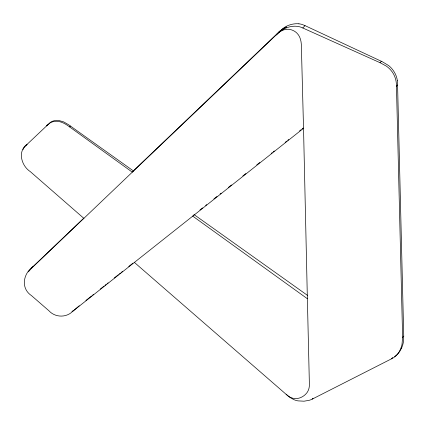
<?xml version="1.0" encoding="UTF-8"?>
<svg xmlns="http://www.w3.org/2000/svg" width="425" height="425" viewBox="0 0 425 425"><rect width="100%" height="100%" fill="white"/><g stroke="black" fill="none" stroke-linecap="round" stroke-linejoin="round"><path stroke-width="0.64" d="M28.358 271.894L32.231 267.362L83.847 218.11M83.868 218.349L30.292 171.615C21.346 165.771 17.26 151.252 27.078 144.229L23.912 147.879A11.082 10.917 15.9 0 0 23.046 149.611M47.143 125.046L46.341 125.922L50.336 122.788A12.277 12.235 42.4 0 1 54.411 121.407C60.063 120.557 65.28 123.659 69.62 126.921L132.313 172.152L133.418 170.946L68.457 124.642L63.617 121.869L58.963 120.53A12.84 12.649 15.9 0 0 52.843 121.12A12.474 12.288 15.9 0 0 50.251 122.442L26.175 145.222M69.62 126.921L70.433 126.028M31.333 268.446L276.192 34.956C279.815 31.046 285.196 28.172 290.626 29.617A13.542 13.499 42.4 0 1 296.82 33.028C300.464 36.497 301.415 41.714 301.383 46.543L303.53 128.302L72.808 311.243C66.327 317.948 55.091 317.629 48.886 310.723L31.503 295.63C20.469 288.309 23.163 273.604 32.991 266.629M286.222 27.126A13.329 13.217 -60.2 0 0 284.049 28.039L280.367 30.669L276.192 34.956C281.499 29.277 289.197 25.489 297.086 26.323A16.947 16.894 42.4 0 1 301.692 27.492L380.051 62.693L386.341 66.109A25.054 24.974 42.4 0 1 390.772 70.114C394.708 74.497 396.594 80.394 396.456 86.238L402.618 337.365L401.981 344.606A27.333 27.248 42.4 0 1 400.217 349.727C398.469 353.653 395.478 357.09 391.499 358.838L312.163 399.155A15.73 15.677 42.4 0 1 308.917 400.371L304.018 401.195L297.936 400.871A20.453 20.384 42.4 0 1 293.707 399.564L289.77 397.343L287.311 395.351L134.39 262.416M302.839 27.992L305.001 25.617L382.256 61.699L388.615 65.551A23.226 22.403 76.3 0 1 391.324 68.09L391.967 68.823A26.377 25.442 76.3 0 1 393.215 70.438A21.749 20.979 76.3 0 1 397.354 80.681M72.808 311.243L79.204 305.793M193.779 215.013L192.748 216.144L307.371 298.722L309.368 383.557C309.697 387.515 308.465 391.622 305.506 394.373A15.884 15.831 42.4 0 1 299.774 397.917C294.923 399.861 289.6 397.8 286.126 394.203M380.051 62.693L381.347 61.269M396.456 86.238L397.577 85.011L397.306 80.686M312.163 399.155L313.023 398.204M402.618 337.365L403.739 336.132L397.577 85.011M391.499 358.838L392.753 357.467M133.269 170.956L279.082 31.848L284.001 28.098A13.903 13.409 76.3 0 1 286.152 27.221A13.579 13.101 76.3 0 1 286.71 27.057M278.657 32.252L284.915 27.147A22.838 22.031 76.3 0 1 287.194 25.92L288.883 25.229A28.549 27.535 76.3 0 1 290.748 24.623A23.758 22.918 76.3 0 1 298.913 23.8M85.914 300.47L91.593 295.965M92.623 295.147L93.659 294.328M100.369 289L103.982 286.137M105.012 285.313L106.043 284.495M107.079 283.677L108.109 282.859M114.304 277.945L118.432 274.667M119.462 273.849L120.498 273.025M121.529 272.207L122.559 271.389M128.754 266.475L132.882 263.197M199.978 209.95L202.56 207.905M205.657 205.445L206.688 204.627M213.913 198.895L217.01 196.435M220.107 193.975L221.143 193.157M228.368 187.425L231.466 184.965M242.818 175.955L245.916 173.496M256.753 164.895L259.85 162.44M271.203 153.43L272.239 152.607M273.27 151.789L274.3 150.971M285.143 142.37L286.689 141.143M287.72 140.319L288.756 139.501M299.593 130.9L301.139 129.673M302.175 128.855L303.206 128.037M71.968 311.461L72.659 310.962M395.176 356.123L395.484 355.916A14.094 13.595 76.3 0 0 397.274 354.461A20.57 19.837 76.3 0 0 401.29 348.516M394.533 356.517L394.857 356.325M298.913 23.832L299.832 23.943A16.649 16.06 76.3 0 1 302.403 24.565L305.001 25.617M194.124 214.636L307.727 295.54M303.53 128.302L307.371 298.722M403.739 336.132L403.426 341.748A23.667 22.828 76.3 0 1 402.533 345.498L401.992 347.002A28.953 27.928 76.3 0 1 401.333 348.537"/></g></svg>
